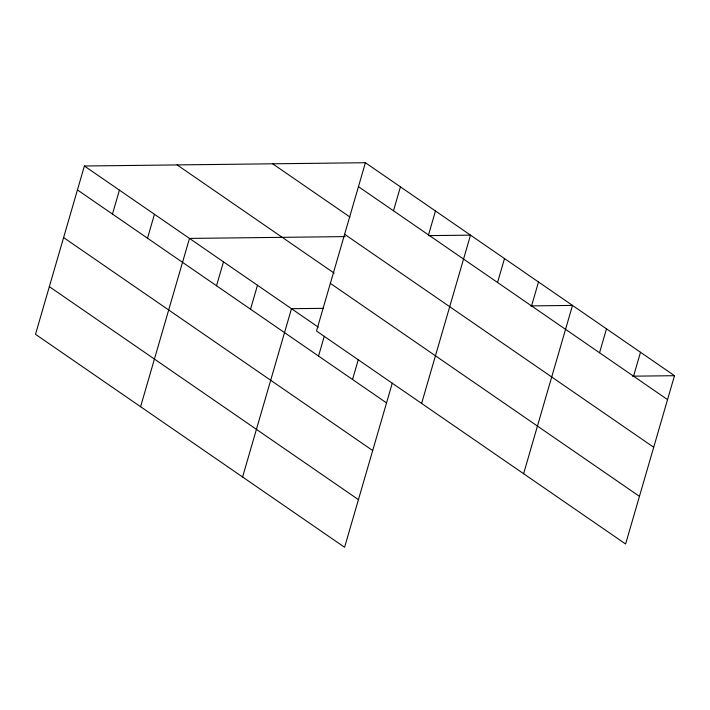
<?xml version="1.0" encoding="UTF-8"?>
<svg xmlns="http://www.w3.org/2000/svg" width="710" height="710" viewBox="0 0 710 710"><rect width="100%" height="100%" fill="white"/><g stroke="black" fill="none" stroke-linecap="round" stroke-linejoin="round"><path stroke-width="1.06" d="M365.41 162.723L316.518 331.02L625.608 543.993L674.5 375.696L365.41 162.723L84.392 166.007L35.5 334.303L344.59 547.277L392.275 383.143M112.473 214.065L119.422 190.138M147.502 238.205L154.452 214.278M140.589 406.715L189.481 238.418L345.193 236.599M216.532 285.766L223.481 261.839M250.532 309.196L257.481 285.269M242.589 476.996L291.482 308.699L323.503 308.326M318.533 356.047L324.275 336.283M393.491 210.79L400.44 186.863M352.533 379.477L358.275 359.713M428.52 234.93L435.47 211.003M421.607 403.431L470.499 235.134L428.547 235.622M497.55 282.491L504.499 258.564M531.55 305.912L538.5 281.994M523.607 473.712L572.5 305.415L530.547 305.904M599.551 352.772L606.5 328.845M633.551 376.193L640.5 352.275M632.548 376.185L674.5 375.696M358.461 186.65L667.551 399.623M272.675 163.806L349.923 217.029M344.625 234.291L653.706 447.264M177.127 164.924L334.117 273.093M330.363 283.379L639.444 496.352M84.392 166.007L318.328 327.195M77.443 189.934L386.533 402.907M63.598 237.575L372.688 450.548M49.345 286.662L358.426 499.636"/></g></svg>
